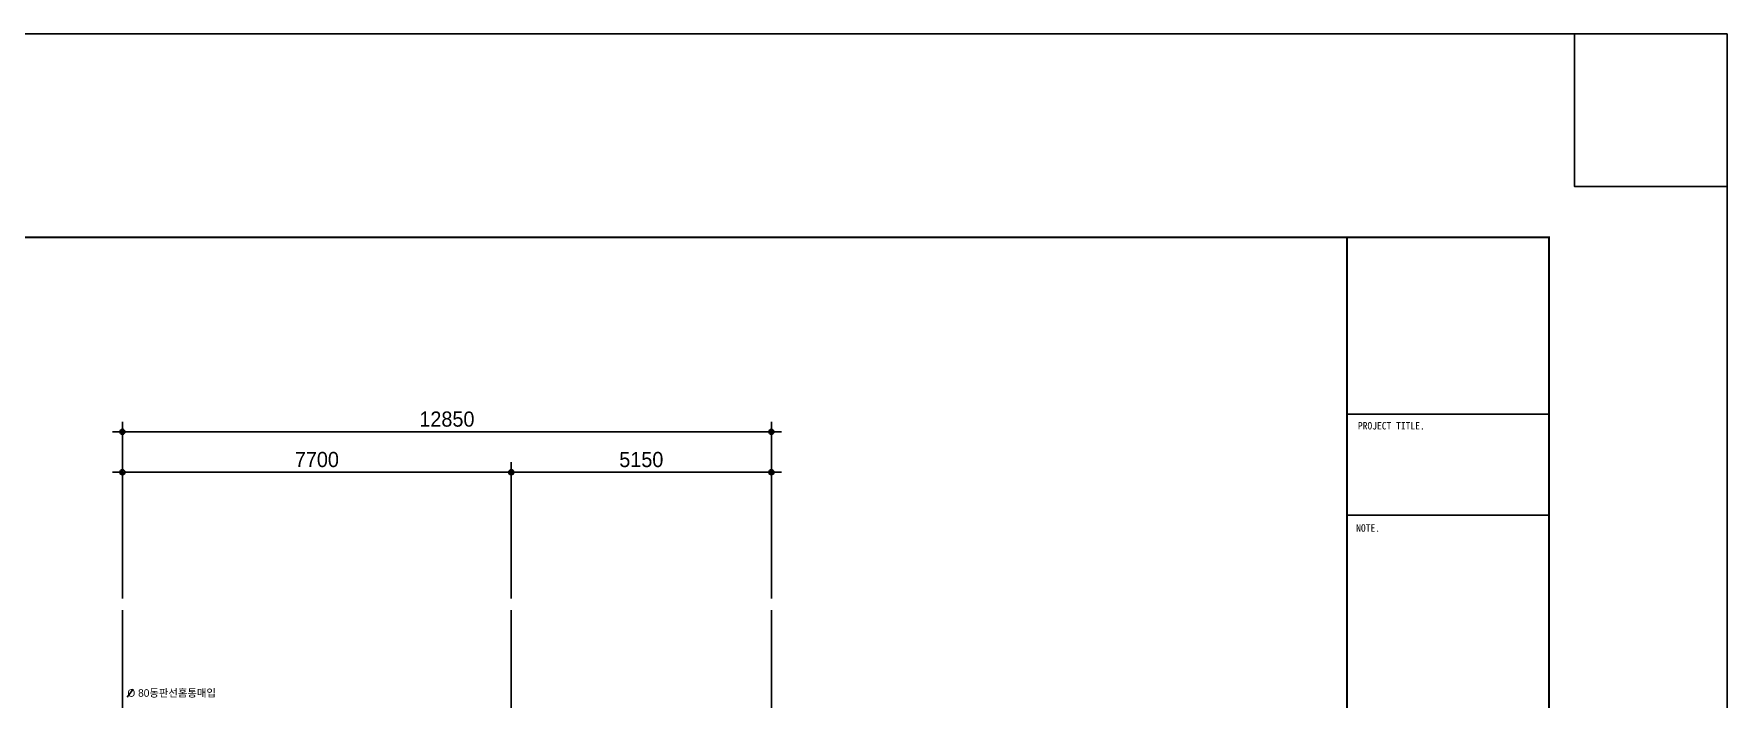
# Model space of a CAD drawing. Header units: millimetres. Extents: x 2237537 to 2823092, y 532110 to 734861.
# Drawn here: x 2461650 to 2495181, y 721695 to 734861 of the extents above; entities that cross this region are included whole.
import ezdxf
from ezdxf.enums import TextEntityAlignment as Align
from ezdxf.lldxf.tags import DXFTag

# ---------------------------------------------------------------- set-up
doc = ezdxf.new("R2010")
doc.units = ezdxf.units.MM
doc.header["$LTSCALE"] = 300
doc.header["$MEASUREMENT"] = 0
doc.layers.get('0').update_dxf_attribs({"lineweight": 0})
for name, color, linetype in [('2', 2, 'Continuous'), ('BOX-T2', 4, 'Continuous'), ('CEN', 1, 'CEN'), ('DIM', 7, 'Continuous'), ('FORM', 4, 'Continuous')]:
    doc.layers.add(name, color=color, linetype=linetype)
doc.layers.add('타이틀글자', color=7, linetype='Continuous', lineweight=13)
doc.styles.add('box4', font='GulimChe.ttf')
doc.styles.add('울릉도', font='Expo M.ttf')
doc.styles.add('휴먼세엑스포', font='Dotum.ttf')
tags = doc.linetypes.add('CEN', pattern=[62, 60, -1, 0, -1]).pattern_tags.tags
tags[10:11] = [DXFTag(74, 4), DXFTag(75, 0), DXFTag(340, '0'), DXFTag(46, 1.0), DXFTag(50, 0.0), DXFTag(44, 0.0), DXFTag(45, 0.0)]
tags[8:9] = [DXFTag(74, 4), DXFTag(75, 0), DXFTag(340, '0'), DXFTag(46, 1.0), DXFTag(50, 0.0), DXFTag(44, 0.0), DXFTag(45, 0.0)]
tags[6:7] = [DXFTag(74, 4), DXFTag(75, 0), DXFTag(340, '0'), DXFTag(46, 1.0), DXFTag(50, 0.0), DXFTag(44, 0.0), DXFTag(45, 0.0)]
tags[4:5] = [DXFTag(74, 4), DXFTag(75, 0), DXFTag(340, '0'), DXFTag(46, 1.0), DXFTag(50, 0.0), DXFTag(44, 0.0), DXFTag(45, 0.0)]
doc.dimstyles.new('CPDIM1', dxfattribs={"dimtxt": 3, "dimasz": 1, "dimexe": 1.25, "dimexo": 1, "dimgap": 1, "dimtad": 1, "dimdec": 0, "dimzin": 1, "dimdsep": 46, "dimtxsty": '휴먼세엑스포', "dimblk1": 'Z_DOT', "dimblk2": 'Z_DOT', "dimsah": 1, "dimcen": 2.5, "dimadec": 0, "dimazin": 0, "dimtfac": 1, "dimtdec": 0, "dimtix": 1, "dimtmove": 2, "dimatfit": 3, "dimldrblk": 'Z_DOT', "dimfxl": 1, "dimtolj": 1, "dimtzin": 1, "dimarcsym": 0})

# ---------------------------------------------------------------- blocks, each defined once
blk = doc.blocks.new('Z_DOT')
at = {"layer": 'DIM', "color": 7}
for p, q in [((-2, 0), (2, 0)), ((0, -2), (0, 2))]:
    blk.add_line(p, q, dxfattribs=at)
for radius in [0.5, 0.25]:
    blk.add_circle((0, 0), radius, dxfattribs=at)
blk = doc.blocks.new('*D23')
at = {"layer": 'DEFPOINTS', "color": 0}
for p in [(2471104, 726185), (2463404, 723585), (2471104, 723585)]:
    blk.add_point(p, dxfattribs=at)
at = {"layer": 'DIM', "color": 0, "lineweight": -2}
for p, q in [((2463404, 723685), (2463404, 726310)), ((2471104, 723685), (2471104, 726310)), ((2463504, 726185), (2471004, 726185))]:
    blk.add_line(p, q, dxfattribs=at)
at = {"layer": 'DIM', "color": 0, "lineweight": -2, "xscale": 100, "yscale": 100, "zscale": 100, "rotation": 180}
blk.add_blockref('Z_DOT', (2463404, 726185), dxfattribs=at)
at = {"layer": 'DIM', "color": 0, "lineweight": -2, "xscale": 100, "yscale": 100, "zscale": 100}
blk.add_blockref('Z_DOT', (2471104, 726185), dxfattribs=at)
at = {"layer": 'DIM', "color": 0, "insert": (2467254, 726435), "char_height": 300, "attachment_point": 5, "style": '휴먼세엑스포'}
blk.add_mtext('\\A1;7700', dxfattribs=at)
blk = doc.blocks.new('*D24')
at = {"layer": 'DEFPOINTS', "color": 0}
for p in [(2476254, 726985), (2463404, 723585), (2476254, 723585)]:
    blk.add_point(p, dxfattribs=at)
at = {"layer": 'DIM', "color": 0, "lineweight": -2}
for p, q in [((2463404, 723685), (2463404, 727110)), ((2463504, 726985), (2476154, 726985)), ((2476254, 723685), (2476254, 727110))]:
    blk.add_line(p, q, dxfattribs=at)
at = {"layer": 'DIM', "color": 0, "lineweight": -2, "xscale": 100, "yscale": 100, "zscale": 100, "rotation": 180}
blk.add_blockref('Z_DOT', (2463404, 726985), dxfattribs=at)
at = {"layer": 'DIM', "color": 0, "lineweight": -2, "xscale": 100, "yscale": 100, "zscale": 100}
blk.add_blockref('Z_DOT', (2476254, 726985), dxfattribs=at)
at = {"layer": 'DIM', "color": 0, "insert": (2469829, 727235), "char_height": 300, "attachment_point": 5, "style": '휴먼세엑스포'}
blk.add_mtext('\\A1;12850', dxfattribs=at)
blk = doc.blocks.new('*D27')
at = {"layer": 'DEFPOINTS', "color": 0}
for p in [(2476254, 726185), (2471104, 723585), (2476254, 723585)]:
    blk.add_point(p, dxfattribs=at)
at = {"layer": 'DIM', "color": 0, "lineweight": -2}
for p, q in [((2471104, 723685), (2471104, 726310)), ((2476254, 723685), (2476254, 726310)), ((2471204, 726185), (2476154, 726185))]:
    blk.add_line(p, q, dxfattribs=at)
at = {"layer": 'DIM', "color": 0, "lineweight": -2, "xscale": 100, "yscale": 100, "zscale": 100, "rotation": 180}
blk.add_blockref('Z_DOT', (2471104, 726185), dxfattribs=at)
at = {"layer": 'DIM', "color": 0, "lineweight": -2, "xscale": 100, "yscale": 100, "zscale": 100}
blk.add_blockref('Z_DOT', (2476254, 726185), dxfattribs=at)
at = {"layer": 'DIM', "color": 0, "insert": (2473679, 726435), "char_height": 300, "attachment_point": 5, "style": '휴먼세엑스포'}
blk.add_mtext('\\A1;5150', dxfattribs=at)
blk = doc.blocks.new('FORM')
at = {"layer": 'FORM', "flags": 128}
blk.add_lwpolyline([(162564, 26543), (159542, 26543), (159542, 23521), (162564, 23521), (162564, 58478), (159542, 58478), (159542, 55456), (162564, 55456), (162564, 58478), (115719, 58478), (115719, 55456), (118742, 55456), (118742, 58478), (115719, 58478), (115719, 23521), (118742, 23521), (118742, 26543), (115719, 26543), (115719, 23521), (162564, 23521)], dxfattribs=at)
at = {"layer": 'FORM', "const_width": 37.8}
blk.add_lwpolyline([(120245, 27347), (120245, 54452), (159038, 54452), (159038, 27347)], close=True, dxfattribs=at)
at = {"layer": 'FORM', "const_width": 37.5}
for points in [[(159038, 50952), (155038, 50952)], [(159038, 48952), (155038, 48952)]]:
    blk.add_lwpolyline(points, dxfattribs=at)
at = {"layer": 'BOX-T2', "style": 'box4'}
for s, height, p in [('PROJECT TITLE.', 146.29, (155914, 50649)), ('NOTE.', 146.3, (155454, 48625))]:
    blk.add_text(s, height=height, dxfattribs=at).set_placement(p, align=Align.CENTER)

msp = doc.modelspace()

# ---------------------------------------------------------------- linework, layer by layer
at = {"layer": '2'}
msp.add_line((2463498.8, 721730.9), (2463618.5, 721890.5), dxfattribs=at)
at = {"layer": 'CEN'}
for p, q in [((2463404.1, 709563.1), (2463404.1, 723456.6)), ((2471104.1, 719250.7), (2471104.1, 723456.6)), ((2476254.1, 709563.1), (2476254.1, 723456.6))]:
    msp.add_line(p, q, dxfattribs=at)
at = {"layer": 'FORM', "const_width": 37.5}
msp.add_lwpolyline([(2487655.2, 703729.6), (2487655.2, 730834.7)], dxfattribs=at)

# ---------------------------------------------------------------- block references
msp.add_blockref('FORM', (2332617.3, 676382.5))

# ---------------------------------------------------------------- texts
at = {"layer": '타이틀글자', "style": '울릉도'}
msp.add_text('O 80동판선홈통매입', height=150, dxfattribs=at).set_placement((2463502.4, 721741.1))

# ---------------------------------------------------------------- dimensions: what is measured, and where the dimension line sits
at = {"layer": 'DIM'}
for base, p1, p2, picture, middle in [((2476254.1, 726985), (2463404.1, 723585), (2476254.1, 723585), '*D24', (2469829.1, 727235.2)), ((2471104.1, 726185), (2463404.1, 723585), (2471104.1, 723585), '*D23', (2467254.1, 726435.2)), ((2476254.1, 726185), (2471104.1, 723585), (2476254.1, 723585), '*D27', (2473679.1, 726435.2))]:
    dim = msp.add_linear_dim(base=base, p1=p1, p2=p2, dimstyle='CPDIM1', override={"dimscale": 100}, dxfattribs=at)
    dim.commit()
    dim.dimension.update_dxf_attribs({"geometry": picture, "text_midpoint": middle})

doc.saveas('drawing.dxf')
